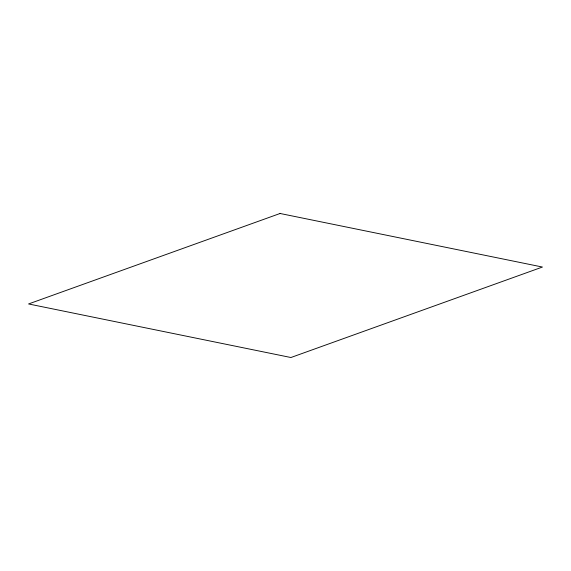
<?xml version="1.0" encoding="UTF-8"?>
<svg xmlns="http://www.w3.org/2000/svg" width="571" height="571" viewBox="0 0 571 571"><rect width="100%" height="100%" fill="white"/><g stroke="black" fill="none" stroke-linecap="round" stroke-linejoin="round"><path stroke-width="0.86" d="M280.083 213.483L28.55 303.958L290.917 357.517L542.45 267.042L280.083 213.483"/></g></svg>
